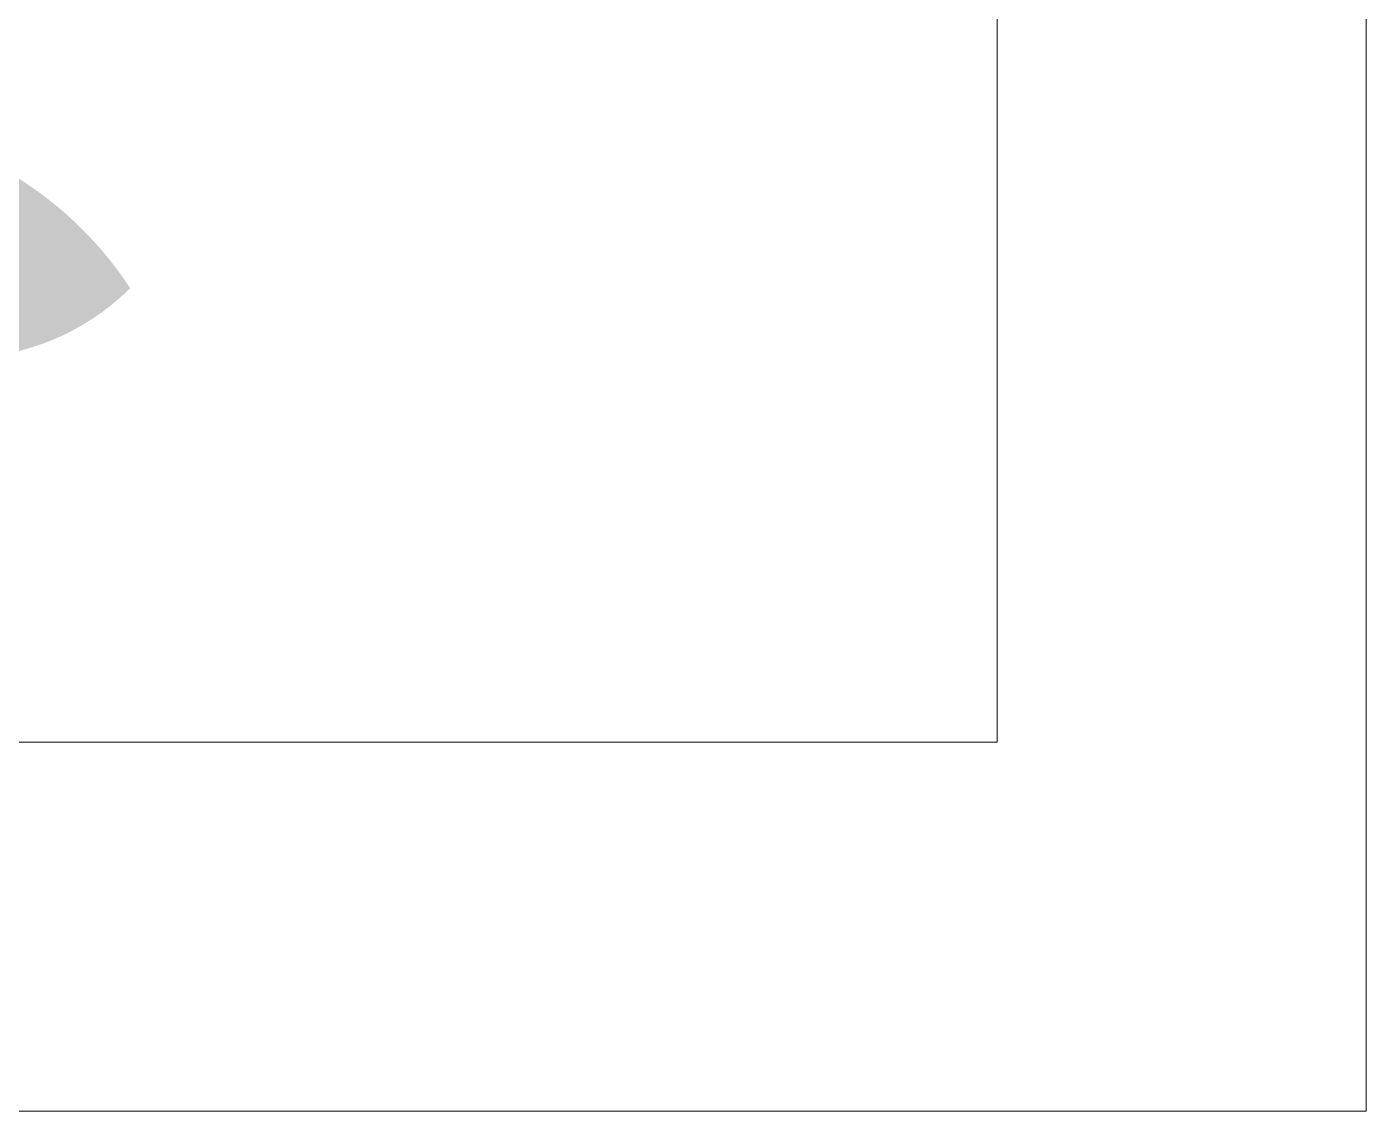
# Model space of a CAD drawing. Header units: metres. Extents: x -22 to 564, y 0 to 143.
# Drawn here: x 236.9094 to 237.0908, y 39.7615 to 39.9084 of the extents above; entities that cross this region are included whole.
import ezdxf

# ---------------------------------------------------------------- set-up
doc = ezdxf.new("R2010")
doc.units = ezdxf.units.M
doc.layers.add('XREF 2N NEURO-ONCOLOGIA$0$MUROS BAJOS', color=2, linetype='Continuous')
doc.layers.add('XREF 2N NEURO-ONCOLOGIA$0$VEGETACION', color=95, linetype='Continuous')

# ---------------------------------------------------------------- blocks, each defined once
blk = doc.blocks.new('XREF 2N NEURO-ONCOLOGIA$0$A$C5D8F42B2')
h = blk.add_hatch(color=86)
edge = h.paths.add_edge_path()
edge.add_arc((1.207299723115511, 0.55896019645661), 0.6680847906643806, 303.21085655189813, 357.8683122090608, ccw=False)
edge.add_arc((1.885921158589553, 0.3094665754902053), 0.4399419016131273, 137.5810479529628, 224.7025213491111, ccw=False)
edge.add_arc((1.155804750989773, 0.3683327032185844), 0.469991798544914, -4.107859983965909, 30.408971750467572, ccw=False)
edge.add_arc((2.228741530355137, -0.1668117863418956), 0.785161944391974, 116.7842601385315, 140.3056158694191, ccw=False)
edge = h.paths.add_edge_path()
edge.add_arc((1.247355222616533, 1.733546201277476), 0.4978731137375501, 258.5969685626181, 333.3607528507116, ccw=False)
edge.add_arc((1.786017257241155, 1.258374521451969), 0.6372261887117316, 112.96951733045461, 181.1576158743867, ccw=False)
edge.add_arc((0.9737995461905484, 1.861565590974805), 0.5637868811643397, 313.51849399810646, 358.32405036349496, ccw=False)
edge.add_arc((1.573684877442929, 1.214804099937737), 0.3184559044298227, 68.116921626269, 131.6570094896635, ccw=False)
edge = h.paths.add_edge_path()
edge.add_arc((1.271050533323204, 2.926705202973154), 0.668084790664171, 213.2108565518362, 267.8683122089993, ccw=False)
edge.add_arc((1.021556912357482, 2.24808376746887), 0.4399419016126288, 47.58104795291939, 134.7025213490455, ccw=False)
edge.add_arc((1.080423040144523, 2.978200175039547), 0.4699917985451533, 265.89214001609133, 300.40897175051725, ccw=False)
edge.add_arc((0.5452785505256088, 1.905263395704423), 0.7851619443924572, 26.784260138515776, 50.30561586940371, ccw=False)
edge = h.paths.add_edge_path()
edge.add_arc((1.773745742292931, 3.684181076042932), 0.9544068438063966, 180.894919878635, 235.5523755357965, ccw=False)
edge.add_arc((0.9542702585245024, 3.055415706571694), 0.6284884308760251, 15.26511127972708, 102.3865846758219, ccw=False)
edge.add_arc((1.582926827593382, 3.891932707597788), 0.6714168550649007, 233.5762033428093, 268.0930350772254, ccw=False)
edge.add_arc((0.1174465719268483, 3.005259158886929), 1.121659920560508, -5.531676534717121, 17.989679196170073, ccw=False)
edge = h.paths.add_edge_path()
edge.add_arc((3.148659909534444, 3.258047083356359), 0.9544068438068131, 129.4663484500762, 184.1238041072137, ccw=False)
edge.add_arc((2.146136741555892, 3.506710020048103), 0.628488430875994, -36.16346014884192, 50.95801324725261, ccw=False)
edge.add_arc((3.192113028239873, 3.536766341839665), 0.6714168550644269, 182.1476319142241, 216.6644636486424, ccw=False)
edge.add_arc((1.585171738962571, 4.129693027487973), 1.121659920560882, 303.0397520366846, 326.56110776756566, ccw=False)
edge = h.paths.add_edge_path()
edge.add_arc((2.903748118873636, 1.680014758608194), 0.4978731137377334, 30.767674614139196, 105.53145890219321, ccw=False)
edge.add_arc((2.89429431677604, 2.39824559791532), 0.6372261887116479, 245.14022338194178, 313.3283219258685, ccw=False)
edge.add_arc((2.992516158124544, 1.391324773594988), 0.5637868811645032, 85.6892000495921, 130.4947564149763, ccw=False)
edge.add_arc((3.069134035247088, 2.270126536099269), 0.3184559044299542, 200.2876276778499, 263.82771554125816, ccw=False)
edge = h.paths.add_edge_path()
edge.add_arc((2.951342791515344, 0.6717872386088857), 0.9544068438065908, 26.609205592907927, 81.2666612500588, ccw=False)
edge.add_arc((3.416853620877645, 1.59384234872914), 0.6284884308761667, 220.9793969940151, 308.10087039015787, ccw=False)
edge.add_arc((3.213404747763433, 0.5674027105924325), 0.6714168550640081, 79.29048905710442, 113.80732079153319, ccw=False)
edge.add_arc((4.149043599958076, 2.002116026882504), 1.121659920560339, 200.1826091795032, 223.7039649103857, ccw=False)
edge = h.paths.add_edge_path(flags=16)
edge.add_line((3.321307558154785, 1.246657833872177), (3.046682999102587, 1.320546017112746))
blk = doc.blocks.new('XREF 2N NEURO-ONCOLOGIA')
at = {"layer": 'XREF 2N NEURO-ONCOLOGIA$0$MUROS BAJOS', "lineweight": 0}
for points in [[(6.310356700860197, 10.85041684456171), (6.910356700860206, 10.85041684456171), (6.910356700860206, 9.950416844561708), (6.310356700860197, 9.950416844561708)], [(6.360356700860208, 10.80041684456172), (6.860356700860208, 10.80041684456172), (6.860356700860208, 10.00041684456171), (6.360356700860208, 10.00041684456171)]]:
    blk.add_lwpolyline(points, close=True, dxfattribs=at)
at = {"layer": 'XREF 2N NEURO-ONCOLOGIA$0$VEGETACION', "xscale": 0.07472777963211936, "yscale": 0.07472777963211936, "zscale": 0.07472777963211936}
blk.add_blockref('XREF 2N NEURO-ONCOLOGIA$0$A$C5D8F42B2', (6.304322102171795, 10.1178344596373), dxfattribs=at)

msp = doc.modelspace()

# ---------------------------------------------------------------- block references
at = {"rotation": 90}
msp.add_blockref('XREF 2N NEURO-ONCOLOGIA', (247.041247396106, 33.45112300235571), dxfattribs=at)

doc.saveas('drawing.dxf')
